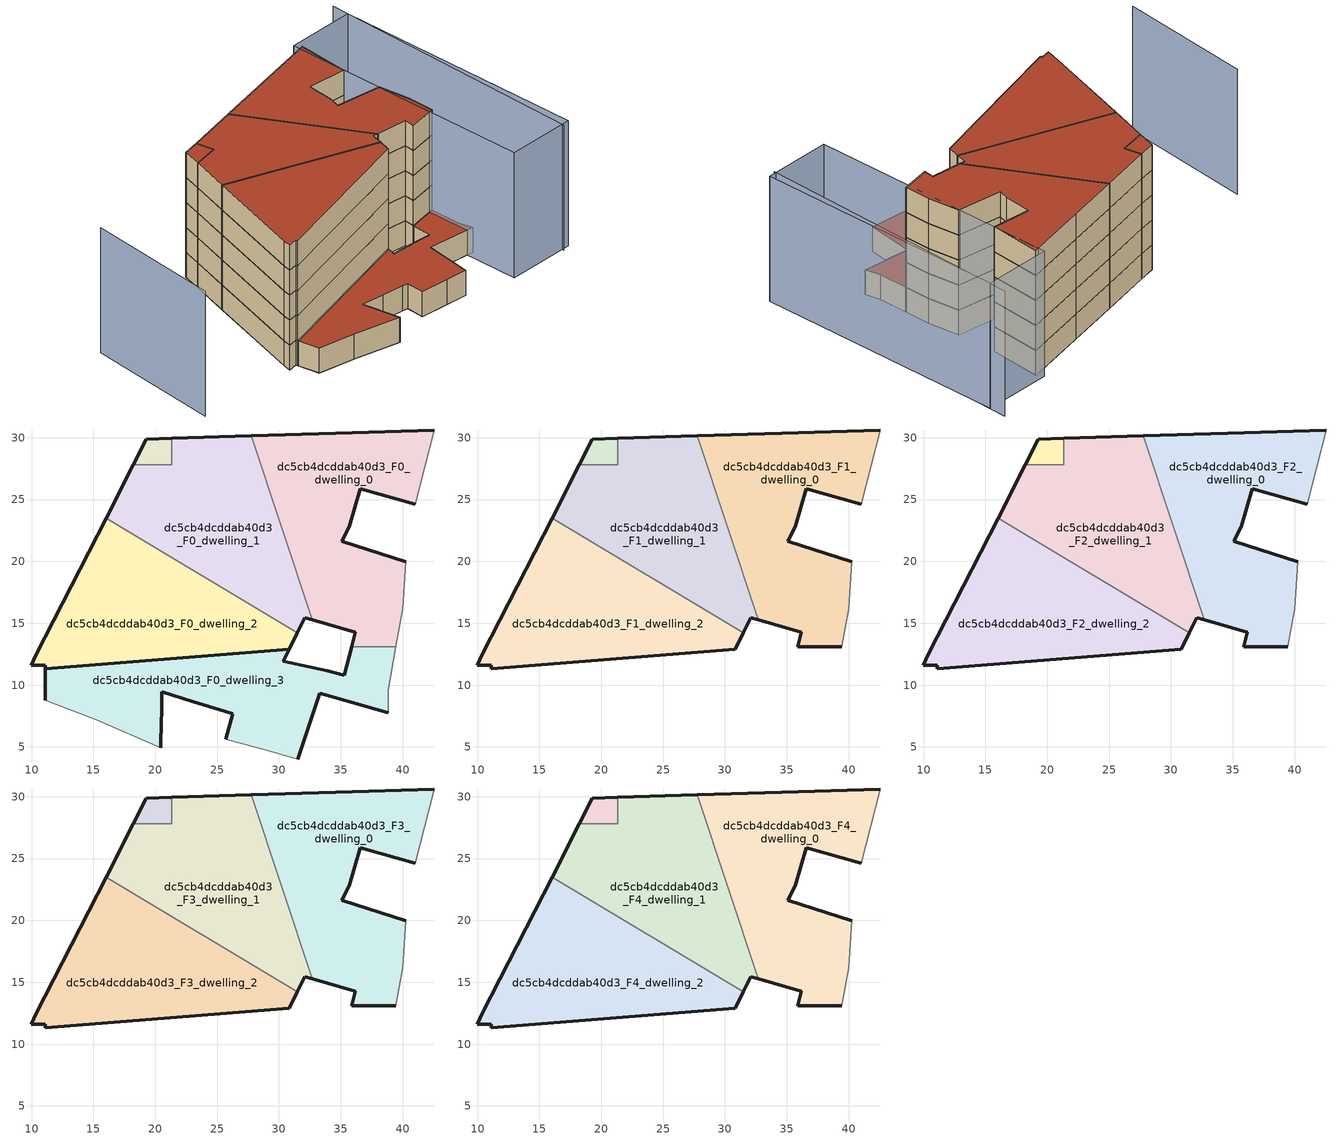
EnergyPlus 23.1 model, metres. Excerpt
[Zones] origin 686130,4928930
dc5cb4dcddab40d3_F0_dwelling_0
 floor ground (EU_floor_Construction): 39.46,13.09 40.02,16.17 40.27,19.96 35.07,21.62 35.69,22.82 36.56,25.89 41.01,24.63 42.55,30.63 34.58,30.37 27.77,30.15 32.67,15.29 36.18,14.26 35.87,13.09 z0
 wall outside (EU_wall_Construction): 41.01,24.63 36.56,25.89 35.69,22.82 35.07,21.62 40.27,19.96 / 35.87,13.09 36.18,14.26 32.67,15.29 / 27.77,30.15 34.58,30.37 42.55,30.63 z0:3
 wall adiabatic (EU_wall_Construction): 42.55,30.63 41.01,24.63 / 40.27,19.96 40.02,16.17 39.46,13.09 z0:3
 wall to dc5cb4dcddab40d3_F0_dwelling_3 (EU_wall_Construction): 39.46,13.09 35.87,13.09 z0:3
 wall to dc5cb4dcddab40d3_F0_dwelling_1 (EU_wall_Construction): 32.67,15.29 27.77,30.15 z0:3
dc5cb4dcddab40d3_F0_dwelling_1
 floor ground (EU_floor_Construction): 32.67,15.29 27.77,30.15 21.33,29.94 21.33,27.83 18.23,27.83 16.02,23.51 31.49,14.24 32.08,15.47 z0
 wall outside (EU_wall_Construction): 21.33,29.94 27.77,30.15 / 32.67,15.29 32.08,15.47 31.49,14.24 / 16.02,23.51 18.23,27.83 z0:3
 wall to dc5cb4dcddab40d3_F0_circulation (EU_wall_Construction): 18.23,27.83 21.33,27.83 21.33,29.94 z0:3
 wall to dc5cb4dcddab40d3_F0_dwelling_2 (EU_wall_Construction): 31.49,14.24 16.02,23.51 z0:3
dc5cb4dcddab40d3_F0_dwelling_2
 floor ground (EU_floor_Construction): 30.83,12.89 31.49,14.24 16.02,23.51 10.37,12.49 9.98,11.6 11.12,11.6 11.12,11.31 z0
 wall outside (EU_wall_Construction): 31.49,14.24 30.83,12.89 11.12,11.31 11.12,11.6 9.98,11.6 10.37,12.49 16.02,23.51 z0:3
dc5cb4dcddab40d3_F0_dwelling_3
 floor ground (EU_floor_Construction): 38.85,7.77 38.82,9.59 39.46,13.09 35.87,13.09 35.26,10.8 33.91,11.16 30.36,11.93 30.83,12.89 11.12,11.31 11.12,8.76 15.22,7.19 20.44,4.94 20.5,7.24 20.51,7.63 20.54,9.45 23.07,8.67 25.62,7.88 26.27,7.7 25.7,5.61 29.01,4.72 31.52,4.03 33.31,9.36 z0
 wall outside (EU_wall_Construction): 38.85,7.77 33.31,9.36 31.52,4.03 / 25.7,5.61 26.27,7.7 25.62,7.88 23.07,8.67 20.54,9.45 20.51,7.63 20.5,7.24 20.44,4.94 / 11.12,8.76 11.12,11.31 30.83,12.89 30.36,11.93 33.91,11.16 35.26,10.8 35.87,13.09 z0:3
 wall adiabatic (EU_wall_Construction): 39.46,13.09 38.82,9.59 38.85,7.77 / 31.52,4.03 29.01,4.72 25.7,5.61 / 20.44,4.94 15.22,7.19 11.12,8.76 z0:3
 roof outside (EU_roof_Construction): 39.46,13.09 38.82,9.59 38.85,7.77 33.31,9.36 31.52,4.03 29.01,4.72 25.7,5.61 26.27,7.7 25.62,7.88 23.07,8.67 20.54,9.45 20.51,7.63 20.5,7.24 20.44,4.94 15.22,7.19 11.12,8.76 11.12,11.31 30.83,12.89 30.36,11.93 33.91,11.16 35.26,10.8 35.87,13.09 z3
dc5cb4dcddab40d3_F0_circulation
 floor ground (EU_floor_Construction): 21.33,27.83 21.33,29.94 19.28,29.88 18.23,27.83 z0
 wall outside (EU_wall_Construction): 18.23,27.83 19.28,29.88 21.33,29.94 z0:3
dc5cb4dcddab40d3_F1_dwelling_0
 floor to dc5cb4dcddab40d3_F0_dwelling_0 (EU_floor_Construction): 39.46,13.09 40.02,16.17 40.27,19.96 35.07,21.62 35.69,22.82 36.56,25.89 41.01,24.63 42.55,30.63 34.58,30.37 27.76,30.15 32.67,15.29 36.18,14.26 35.87,13.09 z3
 wall outside (EU_wall_Construction): 41.01,24.63 36.56,25.89 35.69,22.82 35.07,21.62 40.27,19.96 / 39.46,13.09 35.87,13.09 36.18,14.26 32.67,15.29 / 27.77,30.15 34.58,30.37 42.55,30.63 z3:6
 wall adiabatic (EU_wall_Construction): 42.55,30.63 41.01,24.63 / 40.27,19.96 40.02,16.17 39.46,13.09 z3:6
 wall to dc5cb4dcddab40d3_F1_dwelling_1 (EU_wall_Construction): 32.67,15.29 27.77,30.15 z3:6
dc5cb4dcddab40d3_F1_dwelling_1
 floor to dc5cb4dcddab40d3_F0_dwelling_1 (EU_floor_Construction): 32.67,15.29 27.76,30.15 21.33,29.94 21.33,27.83 18.23,27.83 16.02,23.51 31.49,14.24 32.08,15.47 z3
 wall outside (EU_wall_Construction): 21.33,29.94 27.77,30.15 / 32.67,15.29 32.08,15.47 31.49,14.24 / 16.02,23.51 18.23,27.83 z3:6
 wall to dc5cb4dcddab40d3_F1_circulation (EU_wall_Construction): 18.23,27.83 21.33,27.83 21.33,29.94 z3:6
 wall to dc5cb4dcddab40d3_F1_dwelling_2 (EU_wall_Construction): 31.49,14.24 16.02,23.51 z3:6
dc5cb4dcddab40d3_F1_dwelling_2
 floor to dc5cb4dcddab40d3_F0_dwelling_2 (EU_floor_Construction): 30.83,12.89 31.49,14.24 16.02,23.51 10.37,12.49 9.98,11.6 11.12,11.6 11.12,11.31 z3
 wall outside (EU_wall_Construction): 31.49,14.24 30.83,12.89 11.12,11.31 11.12,11.6 9.98,11.6 10.37,12.49 16.02,23.51 z3:6
dc5cb4dcddab40d3_F1_circulation
 floor to dc5cb4dcddab40d3_F0_circulation (EU_floor_Construction): 21.33,27.83 21.33,29.94 19.28,29.88 18.23,27.83 z3
 wall outside (EU_wall_Construction): 18.23,27.83 19.28,29.88 21.33,29.94 z3:6
dc5cb4dcddab40d3_F2_dwelling_0
 floor to dc5cb4dcddab40d3_F1_dwelling_0 (EU_floor_Construction): 39.46,13.09 40.02,16.17 40.27,19.96 35.07,21.62 35.69,22.82 36.56,25.89 41.01,24.63 42.55,30.63 34.58,30.37 27.76,30.15 32.67,15.29 36.18,14.26 35.87,13.09 z6
 wall outside (EU_wall_Construction): 41.01,24.63 36.56,25.89 35.69,22.82 35.07,21.62 40.27,19.96 / 39.46,13.09 35.87,13.09 36.18,14.26 32.67,15.29 / 27.77,30.15 34.58,30.37 42.55,30.63 z6:9
 wall adiabatic (EU_wall_Construction): 42.55,30.63 41.01,24.63 / 40.27,19.96 40.02,16.17 39.46,13.09 z6:9
 wall to dc5cb4dcddab40d3_F2_dwelling_1 (EU_wall_Construction): 32.67,15.29 27.77,30.15 z6:9
dc5cb4dcddab40d3_F2_dwelling_1
 floor to dc5cb4dcddab40d3_F1_dwelling_1 (EU_floor_Construction): 32.67,15.29 27.76,30.15 21.33,29.94 21.33,27.83 18.23,27.83 16.02,23.51 31.49,14.24 32.08,15.47 z6
 wall outside (EU_wall_Construction): 21.33,29.94 27.77,30.15 / 32.67,15.29 32.08,15.47 31.49,14.24 / 16.02,23.51 18.23,27.83 z6:9
 wall to dc5cb4dcddab40d3_F2_circulation (EU_wall_Construction): 18.23,27.83 21.33,27.83 21.33,29.94 z6:9
 wall to dc5cb4dcddab40d3_F2_dwelling_2 (EU_wall_Construction): 31.49,14.24 16.02,23.51 z6:9
dc5cb4dcddab40d3_F2_dwelling_2
 floor to dc5cb4dcddab40d3_F1_dwelling_2 (EU_floor_Construction): 30.83,12.89 31.49,14.24 16.02,23.51 10.37,12.49 9.98,11.6 11.12,11.6 11.12,11.31 z6
 wall outside (EU_wall_Construction): 31.49,14.24 30.83,12.89 11.12,11.31 11.12,11.6 9.98,11.6 10.37,12.49 16.02,23.51 z6:9
dc5cb4dcddab40d3_F2_circulation
 floor to dc5cb4dcddab40d3_F1_circulation (EU_floor_Construction): 21.33,27.83 21.33,29.94 19.28,29.88 18.23,27.83 z6
 wall outside (EU_wall_Construction): 18.23,27.83 19.28,29.88 21.33,29.94 z6:9
dc5cb4dcddab40d3_F3_dwelling_0
 floor to dc5cb4dcddab40d3_F2_dwelling_0 (EU_floor_Construction): 39.46,13.09 40.02,16.17 40.27,19.96 35.07,21.62 35.69,22.82 36.56,25.89 41.01,24.63 42.55,30.63 34.58,30.37 27.76,30.15 32.67,15.29 36.18,14.26 35.87,13.09 z9
 wall outside (EU_wall_Construction): 41.01,24.63 36.56,25.89 35.69,22.82 35.07,21.62 40.27,19.96 / 39.46,13.09 35.87,13.09 36.18,14.26 32.67,15.29 / 27.77,30.15 34.58,30.37 42.55,30.63 z9:12
 wall adiabatic (EU_wall_Construction): 42.55,30.63 41.01,24.63 / 40.27,19.96 40.02,16.17 39.46,13.09 z9:12
 wall to dc5cb4dcddab40d3_F3_dwelling_1 (EU_wall_Construction): 32.67,15.29 27.77,30.15 z9:12
dc5cb4dcddab40d3_F3_dwelling_1
 floor to dc5cb4dcddab40d3_F2_dwelling_1 (EU_floor_Construction): 32.67,15.29 27.76,30.15 21.33,29.94 21.33,27.83 18.23,27.83 16.02,23.51 31.49,14.24 32.08,15.47 z9
 wall outside (EU_wall_Construction): 21.33,29.94 27.77,30.15 / 32.67,15.29 32.08,15.47 31.49,14.24 / 16.02,23.51 18.23,27.83 z9:12
 wall to dc5cb4dcddab40d3_F3_circulation (EU_wall_Construction): 18.23,27.83 21.33,27.83 21.33,29.94 z9:12
 wall to dc5cb4dcddab40d3_F3_dwelling_2 (EU_wall_Construction): 31.49,14.24 16.02,23.51 z9:12
dc5cb4dcddab40d3_F3_dwelling_2
 floor to dc5cb4dcddab40d3_F2_dwelling_2 (EU_floor_Construction): 30.83,12.89 31.49,14.24 16.02,23.51 10.37,12.49 9.98,11.6 11.12,11.6 11.12,11.31 z9
 wall outside (EU_wall_Construction): 31.49,14.24 30.83,12.89 11.12,11.31 11.12,11.6 9.98,11.6 10.37,12.49 16.02,23.51 z9:12
dc5cb4dcddab40d3_F3_circulation
 floor to dc5cb4dcddab40d3_F2_circulation (EU_floor_Construction): 21.33,27.83 21.33,29.94 19.28,29.88 18.23,27.83 z9
 wall outside (EU_wall_Construction): 18.23,27.83 19.28,29.88 21.33,29.94 z9:12
dc5cb4dcddab40d3_F4_dwelling_0
 floor to dc5cb4dcddab40d3_F3_dwelling_0 (EU_floor_Construction): 39.46,13.09 40.02,16.17 40.27,19.96 35.07,21.62 35.69,22.82 36.56,25.89 41.01,24.63 42.55,30.63 34.58,30.37 27.76,30.15 32.67,15.29 36.18,14.26 35.87,13.09 z12
 wall outside (EU_wall_Construction): 41.01,24.63 36.56,25.89 35.69,22.82 35.07,21.62 40.27,19.96 / 39.46,13.09 35.87,13.09 36.18,14.26 32.67,15.29 / 27.77,30.15 34.58,30.37 42.55,30.63 z12:15
 wall adiabatic (EU_wall_Construction): 42.55,30.63 41.01,24.63 / 40.27,19.96 40.02,16.17 39.46,13.09 z12:15
 wall to dc5cb4dcddab40d3_F4_dwelling_1 (EU_wall_Construction): 32.67,15.29 27.77,30.15 z12:15
 roof outside (EU_roof_Construction): 42.55,30.63 41.01,24.63 36.56,25.89 35.69,22.82 35.07,21.62 40.27,19.96 40.02,16.17 39.46,13.09 35.87,13.09 36.18,14.26 32.67,15.29 27.77,30.15 34.58,30.37 z15
dc5cb4dcddab40d3_F4_dwelling_1
 floor to dc5cb4dcddab40d3_F3_dwelling_1 (EU_floor_Construction): 32.67,15.29 27.76,30.15 21.33,29.94 21.33,27.83 18.23,27.83 16.02,23.51 31.49,14.24 32.08,15.47 z12
 wall outside (EU_wall_Construction): 21.33,29.94 27.77,30.15 / 32.67,15.29 32.08,15.47 31.49,14.24 / 16.02,23.51 18.23,27.83 z12:15
 wall to dc5cb4dcddab40d3_F4_circulation (EU_wall_Construction): 18.23,27.83 21.33,27.83 21.33,29.94 z12:15
 wall to dc5cb4dcddab40d3_F4_dwelling_2 (EU_wall_Construction): 31.49,14.24 16.02,23.51 z12:15
 roof outside (EU_roof_Construction): 27.77,30.15 32.67,15.29 32.08,15.47 31.49,14.24 16.02,23.51 18.23,27.83 21.33,27.83 21.33,29.94 z15
dc5cb4dcddab40d3_F4_dwelling_2
 floor to dc5cb4dcddab40d3_F3_dwelling_2 (EU_floor_Construction): 30.83,12.89 31.49,14.24 16.02,23.51 10.37,12.49 9.98,11.6 11.12,11.6 11.12,11.31 z12
 wall outside (EU_wall_Construction): 31.49,14.24 30.83,12.89 11.12,11.31 11.12,11.6 9.98,11.6 10.37,12.49 16.02,23.51 z12:15
 roof outside (EU_roof_Construction): 31.49,14.24 30.83,12.89 11.12,11.31 11.12,11.6 9.98,11.6 10.37,12.49 16.02,23.51 z15
dc5cb4dcddab40d3_F4_circulation
 floor to dc5cb4dcddab40d3_F3_circulation (EU_floor_Construction): 21.33,27.83 21.33,29.94 19.28,29.88 18.23,27.83 z12
 wall outside (EU_wall_Construction): 18.23,27.83 19.28,29.88 21.33,29.94 z12:15
 roof outside (EU_roof_Construction): 21.33,29.94 21.33,27.83 18.23,27.83 19.28,29.88 z15
shading: 44.05,0.18 50.72,32.06 / 2.57,29.58 -1.93,14.22 / 50.29,30 45,0.24 / 45,0.24 36.93,1.67 / 36.93,1.67 42.22,31.43 / 42.22,31.43 50.29,30 z0:15
[Building]
EU S2 Campaign: North Axis=0; Terrain=City; Solar Distribution=FullExterior
[Site:Location]
Bologna: Latitude=44.5; Longitude=11.25; Time Zone=1; Elevation=37
[SizingPeriod:WeatherFileDays]
AnnualSizingPeriod: Begin Month=1; Begin Day of Month=1; End Month=12; End Day of Month=31; Day of Week for Start Day=Monday; Use Weather File Daylight Saving Period=No; Use Weather File Rain and Snow Indicators=No
[MATERIAL]
EU_InternalMass_Material: Roughness=MediumRough; Thickness=0.1; Conductivity=1; Density=1800; Specific Heat=900; Thermal Absorptance=0.9; Solar Absorptance=0.7; Visible Absorptance=0.7
[MATERIAL:NOMASS] Roughness=MediumRough; Thermal Absorptance=0.9; Solar Absorptance=0.7; Visible Absorptance=0.7
Name | Thermal Resistance
EU_wall_NoMass | 0.905828
EU_roof_NoMass | 0.37593
EU_floor_NoMass | 0.67114
[CONSTRUCTION]
EU_wall_Construction: EU_wall_NoMass
EU_roof_Construction: EU_roof_NoMass
EU_floor_Construction: EU_floor_NoMass
EU_InternalMass_Construction: EU_InternalMass_Material
[ZONE] Type=1; Multiplier=1; Ceiling Height=autocalculate; Floor Area=autocalculate; Part of Total Floor Area=Yes
Name | Volume
dc5cb4dcddab40d3_F0_dwelling_0; dc5cb4dcddab40d3_F1_dwelling_0; dc5cb4dcddab40d3_F2_dwelling_0; dc5cb4dcddab40d3_F3_dwelling_0; dc5cb4dcddab40d3_F4_dwelling_0 | 446.074
dc5cb4dcddab40d3_F0_dwelling_1 | 413.959
dc5cb4dcddab40d3_F1_dwelling_1; dc5cb4dcddab40d3_F2_dwelling_1; dc5cb4dcddab40d3_F3_dwelling_1; dc5cb4dcddab40d3_F4_dwelling_1 | 413.96
dc5cb4dcddab40d3_F0_dwelling_2; dc5cb4dcddab40d3_F1_dwelling_2; dc5cb4dcddab40d3_F2_dwelling_2; dc5cb4dcddab40d3_F3_dwelling_2; dc5cb4dcddab40d3_F4_dwelling_2 | 413.128
dc5cb4dcddab40d3_F0_dwelling_3 | 413.767
dc5cb4dcddab40d3_F0_circulation; dc5cb4dcddab40d3_F1_circulation; dc5cb4dcddab40d3_F2_circulation; dc5cb4dcddab40d3_F3_circulation; dc5cb4dcddab40d3_F4_circulation | 16.0393
[INTERNALMASS] Construction=EU_InternalMass_Construction
Name | Zone or ZoneList | Surface Area
dc5cb4dcddab40d3_F0_dwelling_0_EU_InternalMass | dc5cb4dcddab40d3_F0_dwelling_0 | 137.088
dc5cb4dcddab40d3_F0_dwelling_1_EU_InternalMass | dc5cb4dcddab40d3_F0_dwelling_1 | 137.995
dc5cb4dcddab40d3_F0_dwelling_2_EU_InternalMass | dc5cb4dcddab40d3_F0_dwelling_2 | 137.704
dc5cb4dcddab40d3_F0_dwelling_3_EU_InternalMass | dc5cb4dcddab40d3_F0_dwelling_3 | 137.92
dc5cb4dcddab40d3_F1_dwelling_0_EU_InternalMass | dc5cb4dcddab40d3_F1_dwelling_0 | 184.835
dc5cb4dcddab40d3_F1_dwelling_1_EU_InternalMass | dc5cb4dcddab40d3_F1_dwelling_1 | 182.93
dc5cb4dcddab40d3_F1_dwelling_2_EU_InternalMass | dc5cb4dcddab40d3_F1_dwelling_2 | 184.21
dc5cb4dcddab40d3_F2_dwelling_0_EU_InternalMass | dc5cb4dcddab40d3_F2_dwelling_0 | 184.835
dc5cb4dcddab40d3_F2_dwelling_1_EU_InternalMass | dc5cb4dcddab40d3_F2_dwelling_1 | 182.93
dc5cb4dcddab40d3_F2_dwelling_2_EU_InternalMass | dc5cb4dcddab40d3_F2_dwelling_2 | 184.21
dc5cb4dcddab40d3_F3_dwelling_0_EU_InternalMass | dc5cb4dcddab40d3_F3_dwelling_0 | 184.835
dc5cb4dcddab40d3_F3_dwelling_1_EU_InternalMass | dc5cb4dcddab40d3_F3_dwelling_1 | 182.93
dc5cb4dcddab40d3_F3_dwelling_2_EU_InternalMass | dc5cb4dcddab40d3_F3_dwelling_2 | 184.21
dc5cb4dcddab40d3_F4_dwelling_0_EU_InternalMass | dc5cb4dcddab40d3_F4_dwelling_0 | 184.835
dc5cb4dcddab40d3_F4_dwelling_1_EU_InternalMass | dc5cb4dcddab40d3_F4_dwelling_1 | 182.93
dc5cb4dcddab40d3_F4_dwelling_2_EU_InternalMass | dc5cb4dcddab40d3_F4_dwelling_2 | 184.21
[OTHEREQUIPMENT] Fuel Type=Electricity; Design Level Calculation Method=Watts/Area; Power per Zone Floor Area=1; Fraction Latent=0; Fraction Radiant=0; Fraction Lost=0; Carbon Dioxide Generation Rate=0; EndUse Subcategory=EU_Step8_InternalGains
Name | Zone or ZoneList or Space or SpaceList | Schedule
EU_Step8_InternalGain_dc5cb4dcddab40d3_F0_dwelling_0_f000 | dc5cb4dcddab40d3_F0_dwelling_0 | EU_Step8_GainSchedule_dc5cb4dcddab40d3_F0_dwelling_0_f000
EU_Step8_InternalGain_dc5cb4dcddab40d3_F0_dwelling_1_f000 | dc5cb4dcddab40d3_F0_dwelling_1 | EU_Step8_GainSchedule_dc5cb4dcddab40d3_F0_dwelling_1_f000
EU_Step8_InternalGain_dc5cb4dcddab40d3_F0_dwelling_2_f000 | dc5cb4dcddab40d3_F0_dwelling_2 | EU_Step8_GainSchedule_dc5cb4dcddab40d3_F0_dwelling_2_f000
EU_Step8_InternalGain_dc5cb4dcddab40d3_F0_dwelling_3_f000 | dc5cb4dcddab40d3_F0_dwelling_3 | EU_Step8_GainSchedule_dc5cb4dcddab40d3_F0_dwelling_3_f000
EU_Step8_InternalGain_dc5cb4dcddab40d3_F1_dwelling_0_f000 | dc5cb4dcddab40d3_F1_dwelling_0 | EU_Step8_GainSchedule_dc5cb4dcddab40d3_F1_dwelling_0_f000
EU_Step8_InternalGain_dc5cb4dcddab40d3_F1_dwelling_1_f000 | dc5cb4dcddab40d3_F1_dwelling_1 | EU_Step8_GainSchedule_dc5cb4dcddab40d3_F1_dwelling_1_f000
EU_Step8_InternalGain_dc5cb4dcddab40d3_F1_dwelling_2_f000 | dc5cb4dcddab40d3_F1_dwelling_2 | EU_Step8_GainSchedule_dc5cb4dcddab40d3_F1_dwelling_2_f000
EU_Step8_InternalGain_dc5cb4dcddab40d3_F2_dwelling_0_f000 | dc5cb4dcddab40d3_F2_dwelling_0 | EU_Step8_GainSchedule_dc5cb4dcddab40d3_F2_dwelling_0_f000
EU_Step8_InternalGain_dc5cb4dcddab40d3_F2_dwelling_1_f000 | dc5cb4dcddab40d3_F2_dwelling_1 | EU_Step8_GainSchedule_dc5cb4dcddab40d3_F2_dwelling_1_f000
EU_Step8_InternalGain_dc5cb4dcddab40d3_F2_dwelling_2_f000 | dc5cb4dcddab40d3_F2_dwelling_2 | EU_Step8_GainSchedule_dc5cb4dcddab40d3_F2_dwelling_2_f000
EU_Step8_InternalGain_dc5cb4dcddab40d3_F3_dwelling_0_f000 | dc5cb4dcddab40d3_F3_dwelling_0 | EU_Step8_GainSchedule_dc5cb4dcddab40d3_F3_dwelling_0_f000
EU_Step8_InternalGain_dc5cb4dcddab40d3_F3_dwelling_1_f000 | dc5cb4dcddab40d3_F3_dwelling_1 | EU_Step8_GainSchedule_dc5cb4dcddab40d3_F3_dwelling_1_f000
EU_Step8_InternalGain_dc5cb4dcddab40d3_F3_dwelling_2_f000 | dc5cb4dcddab40d3_F3_dwelling_2 | EU_Step8_GainSchedule_dc5cb4dcddab40d3_F3_dwelling_2_f000
EU_Step8_InternalGain_dc5cb4dcddab40d3_F4_dwelling_0_f000 | dc5cb4dcddab40d3_F4_dwelling_0 | EU_Step8_GainSchedule_dc5cb4dcddab40d3_F4_dwelling_0_f000
EU_Step8_InternalGain_dc5cb4dcddab40d3_F4_dwelling_1_f000 | dc5cb4dcddab40d3_F4_dwelling_1 | EU_Step8_GainSchedule_dc5cb4dcddab40d3_F4_dwelling_1_f000
EU_Step8_InternalGain_dc5cb4dcddab40d3_F4_dwelling_2_f000 | dc5cb4dcddab40d3_F4_dwelling_2 | EU_Step8_GainSchedule_dc5cb4dcddab40d3_F4_dwelling_2_f000
[ZONEINFILTRATION:DESIGNFLOWRATE] Schedule=EU_AlwaysOn; Design Flow Rate Calculation Method=Flow/Area; Flow Rate per Floor Area=0.0005; Constant Term Coefficient=1; Temperature Term Coefficient=0; Velocity Term Coefficient=0; Velocity Squared Term Coefficient=0
Name | Zone or ZoneList or Space or SpaceList
EU_Circulation_Infiltration_dc5cb4dcddab40d3_F0_circulation | dc5cb4dcddab40d3_F0_circulation
EU_Circulation_Infiltration_dc5cb4dcddab40d3_F1_circulation | dc5cb4dcddab40d3_F1_circulation
EU_Circulation_Infiltration_dc5cb4dcddab40d3_F2_circulation | dc5cb4dcddab40d3_F2_circulation
EU_Circulation_Infiltration_dc5cb4dcddab40d3_F3_circulation | dc5cb4dcddab40d3_F3_circulation
EU_Circulation_Infiltration_dc5cb4dcddab40d3_F4_circulation | dc5cb4dcddab40d3_F4_circulation
[ZONEVENTILATION:DESIGNFLOWRATE] Schedule=EU_AlwaysOn; Design Flow Rate Calculation Method=AirChanges/Hour; Air Changes per Hour=0.73129; Ventilation Type=Natural; Fan Pressure Rise=0; Fan Total Efficiency=1; Constant Term Coefficient=1; Temperature Term Coefficient=0; Velocity Term Coefficient=0; Velocity Squared Term Coefficient=0; Minimum Indoor Temperature=-100; Maximum Indoor Temperature=100; Delta Temperature=-100; Minimum Outdoor Temperature=-100; Maximum Outdoor Temperature=100; Maximum Wind Speed=40
Name | Zone or ZoneList or Space or SpaceList
EU_ConstantAir_dc5cb4dcddab40d3_F0_dwelling_0 | dc5cb4dcddab40d3_F0_dwelling_0
EU_ConstantAir_dc5cb4dcddab40d3_F0_dwelling_1 | dc5cb4dcddab40d3_F0_dwelling_1
EU_ConstantAir_dc5cb4dcddab40d3_F0_dwelling_2 | dc5cb4dcddab40d3_F0_dwelling_2
EU_ConstantAir_dc5cb4dcddab40d3_F0_dwelling_3 | dc5cb4dcddab40d3_F0_dwelling_3
EU_ConstantAir_dc5cb4dcddab40d3_F1_dwelling_0 | dc5cb4dcddab40d3_F1_dwelling_0
EU_ConstantAir_dc5cb4dcddab40d3_F1_dwelling_1 | dc5cb4dcddab40d3_F1_dwelling_1
EU_ConstantAir_dc5cb4dcddab40d3_F1_dwelling_2 | dc5cb4dcddab40d3_F1_dwelling_2
EU_ConstantAir_dc5cb4dcddab40d3_F2_dwelling_0 | dc5cb4dcddab40d3_F2_dwelling_0
EU_ConstantAir_dc5cb4dcddab40d3_F2_dwelling_1 | dc5cb4dcddab40d3_F2_dwelling_1
EU_ConstantAir_dc5cb4dcddab40d3_F2_dwelling_2 | dc5cb4dcddab40d3_F2_dwelling_2
EU_ConstantAir_dc5cb4dcddab40d3_F3_dwelling_0 | dc5cb4dcddab40d3_F3_dwelling_0
EU_ConstantAir_dc5cb4dcddab40d3_F3_dwelling_1 | dc5cb4dcddab40d3_F3_dwelling_1
EU_ConstantAir_dc5cb4dcddab40d3_F3_dwelling_2 | dc5cb4dcddab40d3_F3_dwelling_2
EU_ConstantAir_dc5cb4dcddab40d3_F4_dwelling_0 | dc5cb4dcddab40d3_F4_dwelling_0
EU_ConstantAir_dc5cb4dcddab40d3_F4_dwelling_1 | dc5cb4dcddab40d3_F4_dwelling_1
EU_ConstantAir_dc5cb4dcddab40d3_F4_dwelling_2 | dc5cb4dcddab40d3_F4_dwelling_2
[HVACTEMPLATE:THERMOSTAT] Constant Heating Setpoint=20; Constant Cooling Setpoint=50
EU_HeatOnly_dc5cb4dcddab40d3_F0_dwelling_0; EU_HeatOnly_dc5cb4dcddab40d3_F0_dwelling_1; EU_HeatOnly_dc5cb4dcddab40d3_F0_dwelling_2; EU_HeatOnly_dc5cb4dcddab40d3_F0_dwelling_3; EU_HeatOnly_dc5cb4dcddab40d3_F1_dwelling_0; EU_HeatOnly_dc5cb4dcddab40d3_F1_dwelling_1; EU_HeatOnly_dc5cb4dcddab40d3_F1_dwelling_2; EU_HeatOnly_dc5cb4dcddab40d3_F2_dwelling_0; EU_HeatOnly_dc5cb4dcddab40d3_F2_dwelling_1; EU_HeatOnly_dc5cb4dcddab40d3_F2_dwelling_2; EU_HeatOnly_dc5cb4dcddab40d3_F3_dwelling_0; EU_HeatOnly_dc5cb4dcddab40d3_F3_dwelling_1; EU_HeatOnly_dc5cb4dcddab40d3_F3_dwelling_2; EU_HeatOnly_dc5cb4dcddab40d3_F4_dwelling_0; EU_HeatOnly_dc5cb4dcddab40d3_F4_dwelling_1; EU_HeatOnly_dc5cb4dcddab40d3_F4_dwelling_2
[HVACTEMPLATE:ZONE:IDEALLOADSAIRSYSTEM] System Availability Schedule=EU_AlwaysOn; Maximum Heating Supply Air Temperature=50; Minimum Cooling Supply Air Temperature=13; Maximum Heating Supply Air Humidity Ratio=0.0156; Minimum Cooling Supply Air Humidity Ratio=0.0077; Heating Limit=NoLimit; Cooling Limit=NoLimit; Heating Availability Schedule=EU_AlwaysOn; Cooling Availability Schedule=EU_CoolingOff; Dehumidification Control Type=ConstantSensibleHeatRatio; Cooling Sensible Heat Ratio=0.7; Dehumidification Setpoint=60; Humidification Control Type=None; Humidification Setpoint=30; Outdoor Air Method=None; Outdoor Air Flow Rate per Person=0.00944; Outdoor Air Flow Rate per Zone Floor Area=0; Outdoor Air Flow Rate per Zone=0; Demand Controlled Ventilation Type=None; Outdoor Air Economizer Type=NoEconomizer; Heat Recovery Type=None; Sensible Heat Recovery Effectiveness=0.7; Latent Heat Recovery Effectiveness=0.65
Name | Template Thermostat
dc5cb4dcddab40d3_F0_dwelling_0 | EU_HeatOnly_dc5cb4dcddab40d3_F0_dwelling_0
dc5cb4dcddab40d3_F0_dwelling_1 | EU_HeatOnly_dc5cb4dcddab40d3_F0_dwelling_1
dc5cb4dcddab40d3_F0_dwelling_2 | EU_HeatOnly_dc5cb4dcddab40d3_F0_dwelling_2
dc5cb4dcddab40d3_F0_dwelling_3 | EU_HeatOnly_dc5cb4dcddab40d3_F0_dwelling_3
dc5cb4dcddab40d3_F1_dwelling_0 | EU_HeatOnly_dc5cb4dcddab40d3_F1_dwelling_0
dc5cb4dcddab40d3_F1_dwelling_1 | EU_HeatOnly_dc5cb4dcddab40d3_F1_dwelling_1
dc5cb4dcddab40d3_F1_dwelling_2 | EU_HeatOnly_dc5cb4dcddab40d3_F1_dwelling_2
dc5cb4dcddab40d3_F2_dwelling_0 | EU_HeatOnly_dc5cb4dcddab40d3_F2_dwelling_0
dc5cb4dcddab40d3_F2_dwelling_1 | EU_HeatOnly_dc5cb4dcddab40d3_F2_dwelling_1
dc5cb4dcddab40d3_F2_dwelling_2 | EU_HeatOnly_dc5cb4dcddab40d3_F2_dwelling_2
dc5cb4dcddab40d3_F3_dwelling_0 | EU_HeatOnly_dc5cb4dcddab40d3_F3_dwelling_0
dc5cb4dcddab40d3_F3_dwelling_1 | EU_HeatOnly_dc5cb4dcddab40d3_F3_dwelling_1
dc5cb4dcddab40d3_F3_dwelling_2 | EU_HeatOnly_dc5cb4dcddab40d3_F3_dwelling_2
dc5cb4dcddab40d3_F4_dwelling_0 | EU_HeatOnly_dc5cb4dcddab40d3_F4_dwelling_0
dc5cb4dcddab40d3_F4_dwelling_1 | EU_HeatOnly_dc5cb4dcddab40d3_F4_dwelling_1
dc5cb4dcddab40d3_F4_dwelling_2 | EU_HeatOnly_dc5cb4dcddab40d3_F4_dwelling_2
[SIZING:ZONE] Zone Cooling Design Supply Air Temperature Input Method=SupplyAirTemperature; Zone Cooling Design Supply Air Temperature=13; Zone Heating Design Supply Air Temperature Input Method=SupplyAirTemperature; Zone Heating Design Supply Air Temperature=50; Zone Cooling Design Supply Air Humidity Ratio=0.008; Zone Heating Design Supply Air Humidity Ratio=0.008; Cooling Design Air Flow Method=DesignDay; Cooling Design Air Flow Rate=0; Cooling Minimum Air Flow per Zone Floor Area=0.000762; Cooling Minimum Air Flow=0; Cooling Minimum Air Flow Fraction=0.2; Heating Design Air Flow Method=DesignDay; Heating Design Air Flow Rate=0; Heating Maximum Air Flow per Zone Floor Area=0.002032; Heating Maximum Air Flow=0.141576; Heating Maximum Air Flow Fraction=0.3; Account for Dedicated Outdoor Air System=No; Dedicated Outdoor Air System Control Strategy=NeutralSupplyAir; Dedicated Outdoor Air Low Setpoint Temperature for Design=autosize; Dedicated Outdoor Air High Setpoint Temperature for Design=autosize; Zone Load Sizing Method=Sensible Load Only No Latent Load; Zone Latent Cooling Design Supply Air Humidity Ratio Input Method=HumidityRatioDifference; Zone Cooling Design Supply Air Humidity Ratio Difference=0.005; Zone Latent Heating Design Supply Air Humidity Ratio Input Method=HumidityRatioDifference; Zone Humidification Design Supply Air Humidity Ratio Difference=0.005
dc5cb4dcddab40d3_F0_dwelling_0; dc5cb4dcddab40d3_F0_dwelling_1; dc5cb4dcddab40d3_F0_dwelling_2; dc5cb4dcddab40d3_F0_dwelling_3; dc5cb4dcddab40d3_F1_dwelling_0; dc5cb4dcddab40d3_F1_dwelling_1; dc5cb4dcddab40d3_F1_dwelling_2; dc5cb4dcddab40d3_F2_dwelling_0; dc5cb4dcddab40d3_F2_dwelling_1; dc5cb4dcddab40d3_F2_dwelling_2; dc5cb4dcddab40d3_F3_dwelling_0; dc5cb4dcddab40d3_F3_dwelling_1; dc5cb4dcddab40d3_F3_dwelling_2; dc5cb4dcddab40d3_F4_dwelling_0; dc5cb4dcddab40d3_F4_dwelling_1; dc5cb4dcddab40d3_F4_dwelling_2
[SCHEDULE:CONSTANT]
Name | Hourly Value
EU_AlwaysOn | 1
EU_CoolingOff | 0
[SCHEDULE:FILE] Column Number=1; Rows to Skip at Top=0; Number of Hours of Data=8760; Column Separator=Comma; Interpolate to Timestep=No; Minutes per Item=60; Adjust Schedule for Daylight Savings=Yes
Name | File
EU_Step8_GainSchedule_dc5cb4dcddab40d3_F0_dwelling_0_f000 | ../../schedules/dc5cb4dcddab40d3/dc5cb4dcddab40d3_F0_dwelling_0_f000_gain.csv
EU_Step8_GainSchedule_dc5cb4dcddab40d3_F0_dwelling_1_f000 | ../../schedules/dc5cb4dcddab40d3/dc5cb4dcddab40d3_F0_dwelling_1_f000_gain.csv
EU_Step8_GainSchedule_dc5cb4dcddab40d3_F0_dwelling_2_f000 | ../../schedules/dc5cb4dcddab40d3/dc5cb4dcddab40d3_F0_dwelling_2_f000_gain.csv
EU_Step8_GainSchedule_dc5cb4dcddab40d3_F0_dwelling_3_f000 | ../../schedules/dc5cb4dcddab40d3/dc5cb4dcddab40d3_F0_dwelling_3_f000_gain.csv
EU_Step8_GainSchedule_dc5cb4dcddab40d3_F1_dwelling_0_f000 | ../../schedules/dc5cb4dcddab40d3/dc5cb4dcddab40d3_F1_dwelling_0_f000_gain.csv
EU_Step8_GainSchedule_dc5cb4dcddab40d3_F1_dwelling_1_f000 | ../../schedules/dc5cb4dcddab40d3/dc5cb4dcddab40d3_F1_dwelling_1_f000_gain.csv
EU_Step8_GainSchedule_dc5cb4dcddab40d3_F1_dwelling_2_f000 | ../../schedules/dc5cb4dcddab40d3/dc5cb4dcddab40d3_F1_dwelling_2_f000_gain.csv
EU_Step8_GainSchedule_dc5cb4dcddab40d3_F2_dwelling_0_f000 | ../../schedules/dc5cb4dcddab40d3/dc5cb4dcddab40d3_F2_dwelling_0_f000_gain.csv
EU_Step8_GainSchedule_dc5cb4dcddab40d3_F2_dwelling_1_f000 | ../../schedules/dc5cb4dcddab40d3/dc5cb4dcddab40d3_F2_dwelling_1_f000_gain.csv
EU_Step8_GainSchedule_dc5cb4dcddab40d3_F2_dwelling_2_f000 | ../../schedules/dc5cb4dcddab40d3/dc5cb4dcddab40d3_F2_dwelling_2_f000_gain.csv
EU_Step8_GainSchedule_dc5cb4dcddab40d3_F3_dwelling_0_f000 | ../../schedules/dc5cb4dcddab40d3/dc5cb4dcddab40d3_F3_dwelling_0_f000_gain.csv
EU_Step8_GainSchedule_dc5cb4dcddab40d3_F3_dwelling_1_f000 | ../../schedules/dc5cb4dcddab40d3/dc5cb4dcddab40d3_F3_dwelling_1_f000_gain.csv
EU_Step8_GainSchedule_dc5cb4dcddab40d3_F3_dwelling_2_f000 | ../../schedules/dc5cb4dcddab40d3/dc5cb4dcddab40d3_F3_dwelling_2_f000_gain.csv
EU_Step8_GainSchedule_dc5cb4dcddab40d3_F4_dwelling_0_f000 | ../../schedules/dc5cb4dcddab40d3/dc5cb4dcddab40d3_F4_dwelling_0_f000_gain.csv
EU_Step8_GainSchedule_dc5cb4dcddab40d3_F4_dwelling_1_f000 | ../../schedules/dc5cb4dcddab40d3/dc5cb4dcddab40d3_F4_dwelling_1_f000_gain.csv
EU_Step8_GainSchedule_dc5cb4dcddab40d3_F4_dwelling_2_f000 | ../../schedules/dc5cb4dcddab40d3/dc5cb4dcddab40d3_F4_dwelling_2_f000_gain.csv
